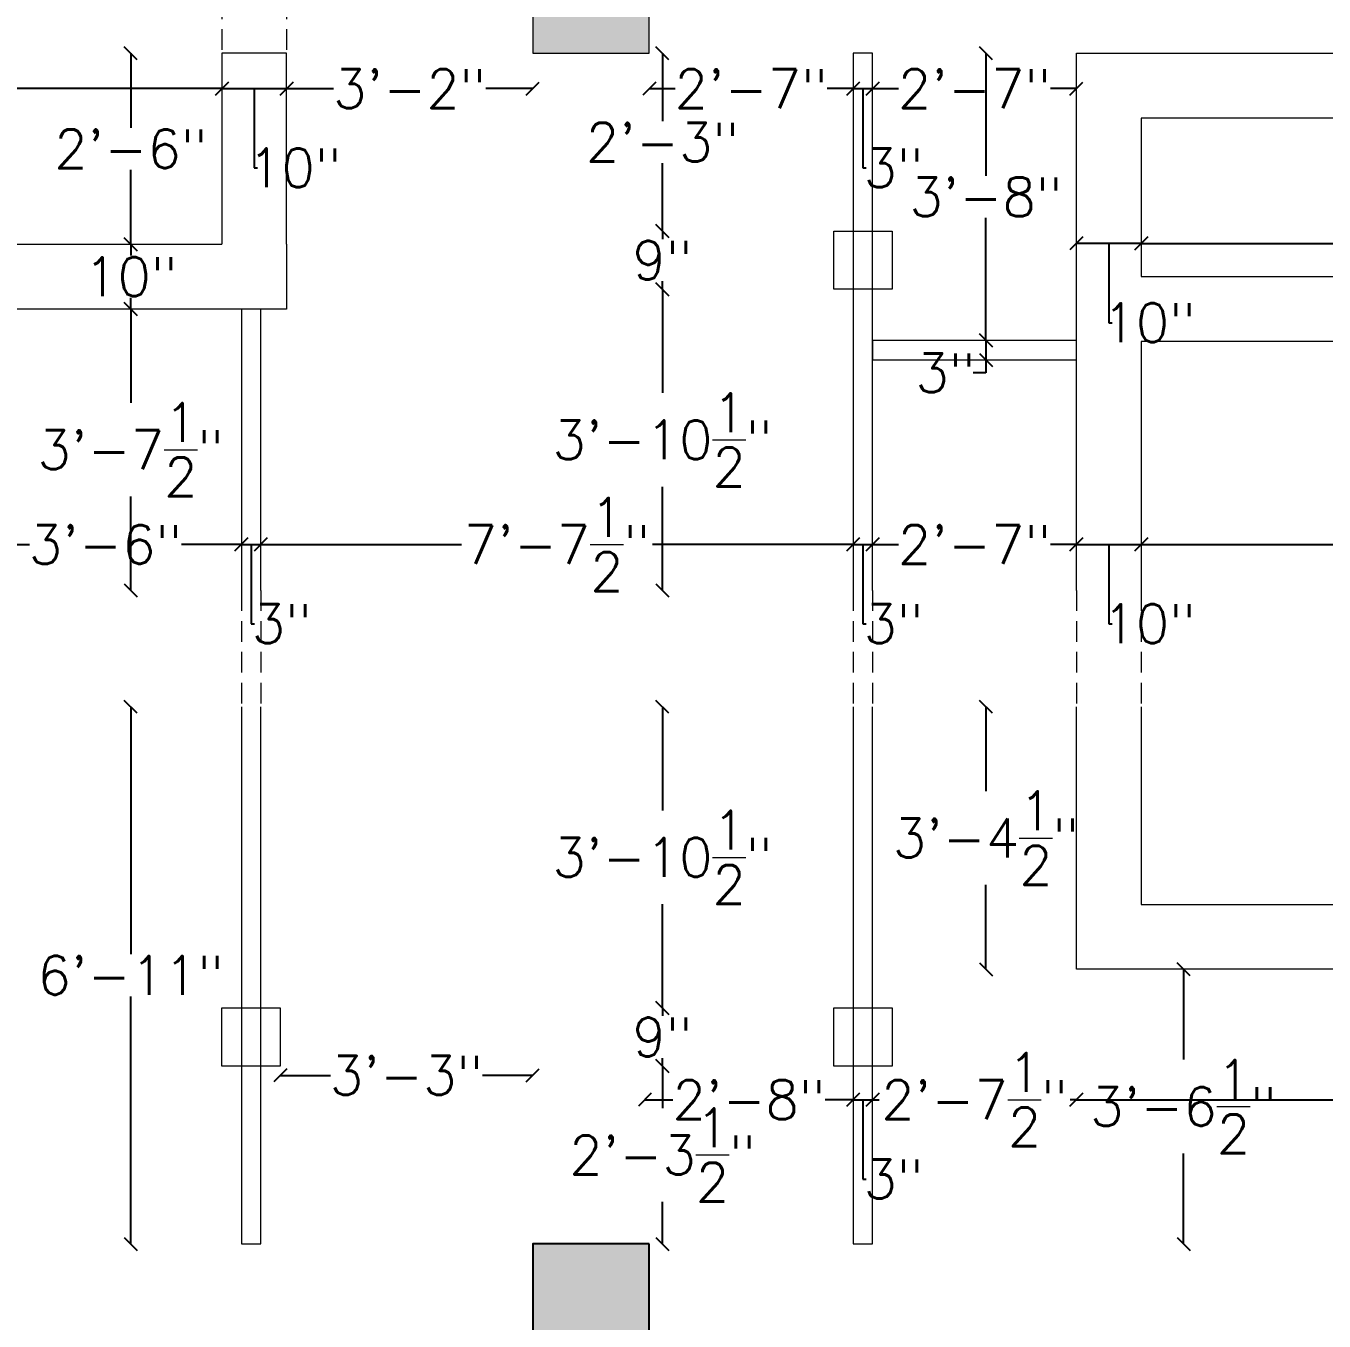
# Model space of a CAD drawing. Header units: inches. Extents: x 111501 to 134888, y 46021 to 52102.
# Drawn here: x 118125.7 to 118326.3, y 47638.9 to 47839 of the extents above; entities that cross this region are included whole.
import ezdxf

# ---------------------------------------------------------------- set-up
doc = ezdxf.new("R2010")
doc.units = ezdxf.units.IN
doc.header["$MEASUREMENT"] = 0
doc.linetypes.add('HIDDEN2', pattern=[4.7625, 3.175, -1.5875])
doc.layers.add('column', color=252, linetype='Continuous', lineweight=9)
doc.layers.add('dimension', color=250, linetype='Continuous', lineweight=0)
doc.layers.add('false ceiling', color=5, linetype='Continuous')
doc.layers.add('RO', color=7, linetype='Continuous')
doc.styles.get("Standard").update_dxf_attribs({"font": 'txt.shx', "height": 6})
doc.dimstyles.new('Standard$0', dxfattribs={"dimtxt": 4, "dimasz": 2, "dimexe": 0.125, "dimexo": 0.125, "dimgap": 0.25, "dimtad": 0, "dimtih": 1, "dimtoh": 1, "dimdec": 1, "dimlfac": -1, "dimzin": 0, "dimdsep": 46, "dimlunit": 4, "dimtxsty": 'Standard', "dimblk": 'OBLIQUE', "dimblk1": 'DOTSMALL', "dimblk2": 'DOTSMALL', "dimcen": 0, "dimse1": 1, "dimse2": 1, "dimadec": 0, "dimazin": 0, "dimtfac": 1, "dimtdec": 1, "dimtofl": 0, "dimtmove": 0, "dimatfit": 3, "dimfxl": 1, "dimtolj": 1, "dimtzin": 0, "dimarcsym": 0})

# ---------------------------------------------------------------- blocks, each defined once
blk = doc.blocks.new('_Oblique')
at = {"color": 0, "linetype": 'ByBlock', "lineweight": -2}
blk.add_line((-0.5, -0.5), (0.5, 0.5), dxfattribs=at)
blk = doc.blocks.new('*D707')
at = {"layer": 'Defpoints', "color": 0, "transparency": 16777216}
for p in [(118064.01, 47831.92), (118156.01, 47831.92), (118156.01, 47829.28)]:
    blk.add_point(p, dxfattribs=at)
at = {"layer": 'dimension', "color": 0, "lineweight": -2, "transparency": 16777216}
for p, q in [((118064.01, 47829.28), (118098.26, 47829.28)), ((118156.01, 47829.28), (118121.76, 47829.28))]:
    blk.add_line(p, q, dxfattribs=at)
at = {"layer": 'dimension', "color": 0, "lineweight": -2, "transparency": 16777216, "xscale": 2, "yscale": 2, "zscale": 2, "rotation": 180}
blk.add_blockref('_Oblique', (118064.01, 47829.28), dxfattribs=at)
at = {"layer": 'dimension', "color": 0, "lineweight": -2, "transparency": 16777216, "xscale": 2, "yscale": 2, "zscale": 2}
blk.add_blockref('_Oblique', (118156.01, 47829.28), dxfattribs=at)
at = {"layer": 'dimension', "color": 0, "lineweight": 5, "transparency": 16777216, "insert": (118110.01, 47829.28), "char_height": 6, "attachment_point": 5}
blk.add_mtext('\\A1;7\'-8"', dxfattribs=at)
blk = doc.blocks.new('_DOTSMALL')
at = {"color": 0, "linetype": 'ByBlock', "lineweight": -2, "const_width": 0.5}
blk.add_lwpolyline([(-0.0625, 0, 1), (0.0625, 0, 1)], format="xyb", close=True, dxfattribs=at)
blk = doc.blocks.new('*D708')
at = {"layer": 'Defpoints', "color": 0, "lineweight": 5, "transparency": 16777216}
for p in [(118156.01, 47831.92), (118166.01, 47833.23), (118166.01, 47829.28)]:
    blk.add_point(p, dxfattribs=at)
at = {"layer": 'dimension', "color": 0, "lineweight": -2, "transparency": 16777216}
for p, q in [((118156.01, 47829.28), (118166.01, 47829.28)), ((118161.01, 47829.28), (118161.01, 47817.03)), ((118161.01, 47817.03), (118161.51, 47817.03))]:
    blk.add_line(p, q, dxfattribs=at)
at = {"layer": 'dimension', "color": 0, "lineweight": -2, "transparency": 16777216, "xscale": 2, "yscale": 2, "zscale": 2, "rotation": 180}
blk.add_blockref('_Oblique', (118156.01, 47829.28), dxfattribs=at)
at = {"layer": 'dimension', "color": 0, "lineweight": -2, "transparency": 16777216, "xscale": 2, "yscale": 2, "zscale": 2}
blk.add_blockref('_Oblique', (118166.01, 47829.28), dxfattribs=at)
at = {"layer": 'dimension', "color": 0, "lineweight": 5, "transparency": 16777216, "insert": (118167.26, 47817.03), "char_height": 6, "attachment_point": 5}
blk.add_mtext('\\A1;10"', dxfattribs=at)
blk = doc.blocks.new('*D709')
at = {"layer": 'Defpoints', "color": 0, "lineweight": 5, "transparency": 16777216}
for p in [(118204.02, 47834.73), (118166.01, 47833.23), (118204.02, 47829.28)]:
    blk.add_point(p, dxfattribs=at)
at = {"layer": 'dimension', "color": 0, "lineweight": -2, "transparency": 16777216}
for p, q in [((118166.01, 47829.28), (118173.27, 47829.28)), ((118204.02, 47829.28), (118196.77, 47829.28))]:
    blk.add_line(p, q, dxfattribs=at)
at = {"layer": 'dimension', "color": 0, "lineweight": -2, "transparency": 16777216, "xscale": 2, "yscale": 2, "zscale": 2, "rotation": 180}
blk.add_blockref('_Oblique', (118166.01, 47829.28), dxfattribs=at)
at = {"layer": 'dimension', "color": 0, "lineweight": -2, "transparency": 16777216, "xscale": 2, "yscale": 2, "zscale": 2}
blk.add_blockref('_Oblique', (118204.02, 47829.28), dxfattribs=at)
at = {"layer": 'dimension', "color": 0, "lineweight": 5, "transparency": 16777216, "insert": (118185.02, 47829.28), "char_height": 6, "attachment_point": 5}
blk.add_mtext('\\A1;3\'-2"', dxfattribs=at)
blk = doc.blocks.new('*D710')
at = {"layer": 'Defpoints', "color": 0, "lineweight": 5, "transparency": 16777216}
for p in [(118141.93, 47834.73), (118143.57, 47834.73), (118143.57, 47805.23)]:
    blk.add_point(p, dxfattribs=at)
at = {"layer": 'dimension', "color": 0, "lineweight": -2, "transparency": 16777216}
for p, q in [((118141.93, 47834.73), (118141.93, 47823.23)), ((118141.93, 47805.23), (118141.93, 47816.73))]:
    blk.add_line(p, q, dxfattribs=at)
at = {"layer": 'dimension', "color": 0, "lineweight": -2, "transparency": 16777216, "xscale": 2, "yscale": 2, "zscale": 2}
for p, rotation in [((118141.93, 47834.73), 90), ((118141.93, 47805.23), 270)]:
    blk.add_blockref('_Oblique', p, dxfattribs=dict(at, rotation=rotation))
at = {"layer": 'dimension', "color": 0, "lineweight": 5, "transparency": 16777216, "insert": (118141.93, 47819.98), "char_height": 6, "attachment_point": 5}
blk.add_mtext('\\A1;2\'-6"', dxfattribs=at)
blk = doc.blocks.new('*D711')
at = {"layer": 'Defpoints', "color": 0, "lineweight": 5, "transparency": 16777216}
for p in [(118143.57, 47805.23), (118141.93, 47795.23), (118148.02, 47795.23)]:
    blk.add_point(p, dxfattribs=at)
at = {"layer": 'dimension', "color": 0, "lineweight": -2, "transparency": 16777216}
for p, q in [((118141.93, 47805.23), (118141.93, 47803.48)), ((118141.93, 47795.23), (118141.93, 47796.98))]:
    blk.add_line(p, q, dxfattribs=at)
at = {"layer": 'dimension', "color": 0, "lineweight": -2, "transparency": 16777216, "xscale": 2, "yscale": 2, "zscale": 2}
for p, rotation in [((118141.93, 47805.23), 90), ((118141.93, 47795.23), 270)]:
    blk.add_blockref('_Oblique', p, dxfattribs=dict(at, rotation=rotation))
at = {"layer": 'dimension', "color": 0, "lineweight": 5, "transparency": 16777216, "insert": (118141.93, 47800.23), "char_height": 6, "attachment_point": 5}
blk.add_mtext('\\A1;10"', dxfattribs=at)
blk = doc.blocks.new('*D712')
at = {"layer": 'Defpoints', "color": 0, "lineweight": 5, "transparency": 16777216}
for p in [(118144.15, 47733.77), (118141.24, 47650.81), (118141.93, 47650.81)]:
    blk.add_point(p, dxfattribs=at)
at = {"layer": 'dimension', "color": 0, "lineweight": -2, "transparency": 16777216}
for p, q in [((118141.93, 47733.77), (118141.93, 47695.54)), ((118141.93, 47650.81), (118141.93, 47689.04))]:
    blk.add_line(p, q, dxfattribs=at)
at = {"layer": 'dimension', "color": 0, "lineweight": -2, "transparency": 16777216, "xscale": 2, "yscale": 2, "zscale": 2}
for p, rotation in [((118141.93, 47733.77), 90), ((118141.93, 47650.81), 270)]:
    blk.add_blockref('_Oblique', p, dxfattribs=dict(at, rotation=rotation))
at = {"layer": 'dimension', "color": 0, "lineweight": 5, "transparency": 16777216, "insert": (118141.93, 47692.29), "char_height": 6, "attachment_point": 5}
blk.add_mtext('\\A1;6\'-11"', dxfattribs=at)
blk = doc.blocks.new('*D715')
at = {"layer": 'Defpoints', "color": 0, "lineweight": 5, "transparency": 16777216}
for p in [(118117.01, 47785.11), (118159.02, 47776.48), (118159.02, 47758.86)]:
    blk.add_point(p, dxfattribs=at)
at = {"layer": 'dimension', "color": 0, "lineweight": -2, "transparency": 16777216}
for p, q in [((118117.01, 47758.86), (118126.27, 47758.86)), ((118159.02, 47758.86), (118149.77, 47758.86))]:
    blk.add_line(p, q, dxfattribs=at)
at = {"layer": 'dimension', "color": 0, "lineweight": -2, "transparency": 16777216, "xscale": 2, "yscale": 2, "zscale": 2, "rotation": 180}
blk.add_blockref('_Oblique', (118117.01, 47758.86), dxfattribs=at)
at = {"layer": 'dimension', "color": 0, "lineweight": -2, "transparency": 16777216, "xscale": 2, "yscale": 2, "zscale": 2}
blk.add_blockref('_Oblique', (118159.02, 47758.86), dxfattribs=at)
at = {"layer": 'dimension', "color": 0, "lineweight": 5, "transparency": 16777216, "insert": (118138.02, 47758.86), "char_height": 6, "attachment_point": 5}
blk.add_mtext('\\A1;3\'-6"', dxfattribs=at)
blk = doc.blocks.new('*D716')
at = {"layer": 'Defpoints', "color": 0, "lineweight": 5, "transparency": 16777216}
for p in [(118162.02, 47783.23), (118159.02, 47776.48), (118162.02, 47758.86)]:
    blk.add_point(p, dxfattribs=at)
at = {"layer": 'dimension', "color": 0, "lineweight": -2, "transparency": 16777216}
for p, q in [((118159.02, 47758.86), (118162.02, 47758.86)), ((118160.52, 47758.86), (118160.52, 47746.61)), ((118160.52, 47746.61), (118161.02, 47746.61))]:
    blk.add_line(p, q, dxfattribs=at)
at = {"layer": 'dimension', "color": 0, "lineweight": -2, "transparency": 16777216, "xscale": 2, "yscale": 2, "zscale": 2, "rotation": 180}
blk.add_blockref('_Oblique', (118159.02, 47758.86), dxfattribs=at)
at = {"layer": 'dimension', "color": 0, "lineweight": -2, "transparency": 16777216, "xscale": 2, "yscale": 2, "zscale": 2}
blk.add_blockref('_Oblique', (118162.02, 47758.86), dxfattribs=at)
at = {"layer": 'dimension', "color": 0, "lineweight": 5, "transparency": 16777216, "insert": (118165.27, 47746.61), "char_height": 6, "attachment_point": 5}
blk.add_mtext('\\A1;3"', dxfattribs=at)
blk = doc.blocks.new('*D717')
at = {"layer": 'Defpoints', "color": 0, "lineweight": 5, "transparency": 16777216}
for p in [(118162.02, 47783.23), (118253.52, 47773.48), (118253.52, 47758.86)]:
    blk.add_point(p, dxfattribs=at)
at = {"layer": 'dimension', "color": 0, "lineweight": -2, "transparency": 16777216}
for p, q in [((118162.02, 47758.86), (118193.02, 47758.86)), ((118253.52, 47758.86), (118222.52, 47758.86))]:
    blk.add_line(p, q, dxfattribs=at)
at = {"layer": 'dimension', "color": 0, "lineweight": -2, "transparency": 16777216, "xscale": 2, "yscale": 2, "zscale": 2, "rotation": 180}
blk.add_blockref('_Oblique', (118162.02, 47758.86), dxfattribs=at)
at = {"layer": 'dimension', "color": 0, "lineweight": -2, "transparency": 16777216, "xscale": 2, "yscale": 2, "zscale": 2}
blk.add_blockref('_Oblique', (118253.52, 47758.86), dxfattribs=at)
at = {"layer": 'dimension', "color": 0, "lineweight": 5, "transparency": 16777216, "insert": (118207.77, 47758.86), "char_height": 6, "attachment_point": 5}
blk.add_mtext('\\A1;7\'-7{\\H1.000000x;\\S1/2;}"', dxfattribs=at)
blk = doc.blocks.new('*D718')
at = {"layer": 'Defpoints', "color": 0, "lineweight": 5, "transparency": 16777216}
for p in [(118253.52, 47773.48), (118256.52, 47774.98), (118256.52, 47758.86)]:
    blk.add_point(p, dxfattribs=at)
at = {"layer": 'dimension', "color": 0, "lineweight": -2, "transparency": 16777216}
for p, q in [((118253.52, 47758.86), (118256.52, 47758.86)), ((118255.02, 47758.86), (118255.02, 47746.61)), ((118255.02, 47746.61), (118255.52, 47746.61))]:
    blk.add_line(p, q, dxfattribs=at)
at = {"layer": 'dimension', "color": 0, "lineweight": -2, "transparency": 16777216, "xscale": 2, "yscale": 2, "zscale": 2, "rotation": 180}
blk.add_blockref('_Oblique', (118253.52, 47758.86), dxfattribs=at)
at = {"layer": 'dimension', "color": 0, "lineweight": -2, "transparency": 16777216, "xscale": 2, "yscale": 2, "zscale": 2}
blk.add_blockref('_Oblique', (118256.52, 47758.86), dxfattribs=at)
at = {"layer": 'dimension', "color": 0, "lineweight": 5, "transparency": 16777216, "insert": (118259.77, 47746.61), "char_height": 6, "attachment_point": 5}
blk.add_mtext('\\A1;3"', dxfattribs=at)
blk = doc.blocks.new('*D719')
at = {"layer": 'Defpoints', "color": 0, "lineweight": 5, "transparency": 16777216}
for p in [(118288.01, 47775.36), (118256.52, 47774.98), (118288.01, 47758.86)]:
    blk.add_point(p, dxfattribs=at)
at = {"layer": 'dimension', "color": 0, "lineweight": -2, "transparency": 16777216}
for p, q in [((118256.52, 47758.86), (118260.52, 47758.86)), ((118288.01, 47758.86), (118284.02, 47758.86))]:
    blk.add_line(p, q, dxfattribs=at)
at = {"layer": 'dimension', "color": 0, "lineweight": -2, "transparency": 16777216, "xscale": 2, "yscale": 2, "zscale": 2, "rotation": 180}
blk.add_blockref('_Oblique', (118256.52, 47758.86), dxfattribs=at)
at = {"layer": 'dimension', "color": 0, "lineweight": -2, "transparency": 16777216, "xscale": 2, "yscale": 2, "zscale": 2}
blk.add_blockref('_Oblique', (118288.01, 47758.86), dxfattribs=at)
at = {"layer": 'dimension', "color": 0, "lineweight": 5, "transparency": 16777216, "insert": (118272.27, 47758.86), "char_height": 6, "attachment_point": 5}
blk.add_mtext('\\A1;2\'-7"', dxfattribs=at)
blk = doc.blocks.new('*D720')
at = {"layer": 'Defpoints', "color": 0, "lineweight": 5, "transparency": 16777216}
for p in [(118288.01, 47775.36), (118298.01, 47776.48), (118298.01, 47758.86)]:
    blk.add_point(p, dxfattribs=at)
at = {"layer": 'dimension', "color": 0, "lineweight": -2, "transparency": 16777216}
for p, q in [((118288.01, 47758.86), (118298.01, 47758.86)), ((118293.01, 47758.86), (118293.01, 47746.61)), ((118293.01, 47746.61), (118293.51, 47746.61))]:
    blk.add_line(p, q, dxfattribs=at)
at = {"layer": 'dimension', "color": 0, "lineweight": -2, "transparency": 16777216, "xscale": 2, "yscale": 2, "zscale": 2, "rotation": 180}
blk.add_blockref('_Oblique', (118288.01, 47758.86), dxfattribs=at)
at = {"layer": 'dimension', "color": 0, "lineweight": -2, "transparency": 16777216, "xscale": 2, "yscale": 2, "zscale": 2}
blk.add_blockref('_Oblique', (118298.01, 47758.86), dxfattribs=at)
at = {"layer": 'dimension', "color": 0, "lineweight": 5, "transparency": 16777216, "insert": (118299.26, 47746.61), "char_height": 6, "attachment_point": 5}
blk.add_mtext('\\A1;10"', dxfattribs=at)
blk = doc.blocks.new('*D721')
at = {"layer": 'Defpoints', "color": 0, "lineweight": 5, "transparency": 16777216}
for p in [(118298.01, 47776.48), (118494.01, 47768.98), (118494.01, 47758.86)]:
    blk.add_point(p, dxfattribs=at)
at = {"layer": 'dimension', "color": 0, "lineweight": -2, "transparency": 16777216}
for p, q in [((118298.01, 47758.86), (118382.26, 47758.86)), ((118494.01, 47758.86), (118409.76, 47758.86))]:
    blk.add_line(p, q, dxfattribs=at)
at = {"layer": 'dimension', "color": 0, "lineweight": -2, "transparency": 16777216, "xscale": 2, "yscale": 2, "zscale": 2, "rotation": 180}
blk.add_blockref('_Oblique', (118298.01, 47758.86), dxfattribs=at)
at = {"layer": 'dimension', "color": 0, "lineweight": -2, "transparency": 16777216, "xscale": 2, "yscale": 2, "zscale": 2}
blk.add_blockref('_Oblique', (118494.01, 47758.86), dxfattribs=at)
at = {"layer": 'dimension', "color": 0, "lineweight": 5, "transparency": 16777216, "insert": (118396.01, 47758.86), "char_height": 6, "attachment_point": 5}
blk.add_mtext('\\A1;16\'-4"', dxfattribs=at)
blk = doc.blocks.new('*D722')
at = {"layer": 'Defpoints', "color": 0, "lineweight": 5, "transparency": 16777216}
for p in [(118222.02, 47834.73), (118253.52, 47832.74), (118253.52, 47829.28)]:
    blk.add_point(p, dxfattribs=at)
at = {"layer": 'dimension', "color": 0, "lineweight": -2, "transparency": 16777216}
for p, q in [((118222.02, 47829.28), (118226.02, 47829.28)), ((118253.52, 47829.28), (118249.52, 47829.28))]:
    blk.add_line(p, q, dxfattribs=at)
at = {"layer": 'dimension', "color": 0, "lineweight": -2, "transparency": 16777216, "xscale": 2, "yscale": 2, "zscale": 2, "rotation": 180}
blk.add_blockref('_Oblique', (118222.02, 47829.28), dxfattribs=at)
at = {"layer": 'dimension', "color": 0, "lineweight": -2, "transparency": 16777216, "xscale": 2, "yscale": 2, "zscale": 2}
blk.add_blockref('_Oblique', (118253.52, 47829.28), dxfattribs=at)
at = {"layer": 'dimension', "color": 0, "lineweight": 5, "transparency": 16777216, "insert": (118237.77, 47829.28), "char_height": 6, "attachment_point": 5}
blk.add_mtext('\\A1;2\'-7"', dxfattribs=at)
blk = doc.blocks.new('*D723')
at = {"layer": 'Defpoints', "color": 0, "lineweight": 5, "transparency": 16777216}
for p in [(118256.52, 47834.73), (118253.52, 47832.74), (118256.52, 47829.28)]:
    blk.add_point(p, dxfattribs=at)
at = {"layer": 'dimension', "color": 0, "lineweight": -2, "transparency": 16777216}
for p, q in [((118253.52, 47829.28), (118256.52, 47829.28)), ((118255.02, 47829.28), (118255.02, 47817.03)), ((118255.02, 47817.03), (118255.52, 47817.03))]:
    blk.add_line(p, q, dxfattribs=at)
at = {"layer": 'dimension', "color": 0, "lineweight": -2, "transparency": 16777216, "xscale": 2, "yscale": 2, "zscale": 2, "rotation": 180}
blk.add_blockref('_Oblique', (118253.52, 47829.28), dxfattribs=at)
at = {"layer": 'dimension', "color": 0, "lineweight": -2, "transparency": 16777216, "xscale": 2, "yscale": 2, "zscale": 2}
blk.add_blockref('_Oblique', (118256.52, 47829.28), dxfattribs=at)
at = {"layer": 'dimension', "color": 0, "lineweight": 5, "transparency": 16777216, "insert": (118259.77, 47817.03), "char_height": 6, "attachment_point": 5}
blk.add_mtext('\\A1;3"', dxfattribs=at)
blk = doc.blocks.new('*D724')
at = {"layer": 'Defpoints', "color": 0, "lineweight": 5, "transparency": 16777216}
for p in [(118256.52, 47834.73), (118288.01, 47834.73), (118288.01, 47829.28)]:
    blk.add_point(p, dxfattribs=at)
at = {"layer": 'dimension', "color": 0, "lineweight": -2, "transparency": 16777216}
for p, q in [((118256.52, 47829.28), (118260.52, 47829.28)), ((118288.01, 47829.28), (118284.02, 47829.28))]:
    blk.add_line(p, q, dxfattribs=at)
at = {"layer": 'dimension', "color": 0, "lineweight": -2, "transparency": 16777216, "xscale": 2, "yscale": 2, "zscale": 2, "rotation": 180}
blk.add_blockref('_Oblique', (118256.52, 47829.28), dxfattribs=at)
at = {"layer": 'dimension', "color": 0, "lineweight": -2, "transparency": 16777216, "xscale": 2, "yscale": 2, "zscale": 2}
blk.add_blockref('_Oblique', (118288.01, 47829.28), dxfattribs=at)
at = {"layer": 'dimension', "color": 0, "lineweight": 5, "transparency": 16777216, "insert": (118272.27, 47829.28), "char_height": 6, "attachment_point": 5}
blk.add_mtext('\\A1;2\'-7"', dxfattribs=at)
blk = doc.blocks.new('*D730')
at = {"layer": 'Defpoints', "color": 0, "transparency": 16777216}
for p in [(118298.01, 47812.48), (118493.48, 47812.48), (118493.48, 47805.37)]:
    blk.add_point(p, dxfattribs=at)
at = {"layer": 'dimension', "color": 0, "lineweight": -2, "transparency": 16777216}
for p, q in [((118298.01, 47805.37), (118378.99, 47805.37)), ((118493.48, 47805.37), (118412.49, 47805.37))]:
    blk.add_line(p, q, dxfattribs=at)
at = {"layer": 'dimension', "color": 0, "lineweight": -2, "transparency": 16777216, "xscale": 2, "yscale": 2, "zscale": 2, "rotation": 180}
blk.add_blockref('_Oblique', (118298.01, 47805.37), dxfattribs=at)
at = {"layer": 'dimension', "color": 0, "lineweight": -2, "transparency": 16777216, "xscale": 2, "yscale": 2, "zscale": 2}
blk.add_blockref('_Oblique', (118493.48, 47805.37), dxfattribs=at)
at = {"layer": 'dimension', "color": 0, "lineweight": 5, "transparency": 16777216, "insert": (118395.74, 47805.37), "char_height": 6, "attachment_point": 5}
blk.add_mtext('\\A1;16\'-3{\\H1.000000x;\\S1/2;}"', dxfattribs=at)
blk = doc.blocks.new('*D733')
at = {"layer": 'Defpoints', "color": 0, "lineweight": 5, "transparency": 16777216}
for p in [(118288.01, 47820.74), (118298.01, 47812.48), (118288.01, 47805.37)]:
    blk.add_point(p, dxfattribs=at)
at = {"layer": 'dimension', "color": 0, "lineweight": -2, "transparency": 16777216}
for p, q in [((118298.01, 47805.37), (118288.01, 47805.37)), ((118293.01, 47805.37), (118293.01, 47793.12)), ((118293.01, 47793.12), (118293.51, 47793.12))]:
    blk.add_line(p, q, dxfattribs=at)
at = {"layer": 'dimension', "color": 0, "lineweight": -2, "transparency": 16777216, "xscale": 2, "yscale": 2, "zscale": 2, "rotation": 180}
blk.add_blockref('_Oblique', (118288.01, 47805.37), dxfattribs=at)
at = {"layer": 'dimension', "color": 0, "lineweight": -2, "transparency": 16777216, "xscale": 2, "yscale": 2, "zscale": 2}
blk.add_blockref('_Oblique', (118298.01, 47805.37), dxfattribs=at)
at = {"layer": 'dimension', "color": 0, "lineweight": 5, "transparency": 16777216, "insert": (118299.26, 47793.12), "char_height": 6, "attachment_point": 5}
blk.add_mtext('\\A1;10"', dxfattribs=at)
blk = doc.blocks.new('*D734')
at = {"layer": 'Defpoints', "color": 0, "lineweight": 5, "transparency": 16777216}
for p in [(118224.06, 47834.73), (118250.52, 47834.73), (118250.52, 47807.27)]:
    blk.add_point(p, dxfattribs=at)
at = {"layer": 'dimension', "color": 0, "lineweight": -2, "transparency": 16777216}
for p, q in [((118224.06, 47834.73), (118224.06, 47824.25)), ((118224.06, 47807.27), (118224.06, 47817.75))]:
    blk.add_line(p, q, dxfattribs=at)
at = {"layer": 'dimension', "color": 0, "lineweight": -2, "transparency": 16777216, "xscale": 2, "yscale": 2, "zscale": 2}
for p, rotation in [((118224.06, 47834.73), 90), ((118224.06, 47807.27), 270)]:
    blk.add_blockref('_Oblique', p, dxfattribs=dict(at, rotation=rotation))
at = {"layer": 'dimension', "color": 0, "lineweight": 5, "transparency": 16777216, "insert": (118224.06, 47821), "char_height": 6, "attachment_point": 5}
blk.add_mtext('\\A1;2\'-3"', dxfattribs=at)
blk = doc.blocks.new('*D735')
at = {"layer": 'Defpoints', "color": 0, "lineweight": 5, "transparency": 16777216}
for p in [(118250.52, 47807.27), (118224.06, 47798.27), (118256.52, 47798.27)]:
    blk.add_point(p, dxfattribs=at)
at = {"layer": 'dimension', "color": 0, "lineweight": -2, "transparency": 16777216}
for p, q in [((118224.06, 47807.27), (118224.06, 47806.02)), ((118224.06, 47798.27), (118224.06, 47799.52))]:
    blk.add_line(p, q, dxfattribs=at)
at = {"layer": 'dimension', "color": 0, "lineweight": -2, "transparency": 16777216, "xscale": 2, "yscale": 2, "zscale": 2}
for p, rotation in [((118224.06, 47807.27), 90), ((118224.06, 47798.27), 270)]:
    blk.add_blockref('_Oblique', p, dxfattribs=dict(at, rotation=rotation))
at = {"layer": 'dimension', "color": 0, "lineweight": 5, "transparency": 16777216, "insert": (118224.06, 47802.77), "char_height": 6, "attachment_point": 5}
blk.add_mtext('\\A1;9"', dxfattribs=at)
blk = doc.blocks.new('*D736')
at = {"layer": 'Defpoints', "color": 0, "lineweight": 5, "transparency": 16777216}
for p in [(118256.52, 47798.27), (118224.06, 47751.77), (118250.52, 47751.77)]:
    blk.add_point(p, dxfattribs=at)
at = {"layer": 'dimension', "color": 0, "lineweight": -2, "transparency": 16777216}
for p, q in [((118224.06, 47798.27), (118224.06, 47782.27)), ((118224.06, 47751.77), (118224.06, 47767.77))]:
    blk.add_line(p, q, dxfattribs=at)
at = {"layer": 'dimension', "color": 0, "lineweight": -2, "transparency": 16777216, "xscale": 2, "yscale": 2, "zscale": 2}
for p, rotation in [((118224.06, 47798.27), 90), ((118224.06, 47751.77), 270)]:
    blk.add_blockref('_Oblique', p, dxfattribs=dict(at, rotation=rotation))
at = {"layer": 'dimension', "color": 0, "lineweight": 5, "transparency": 16777216, "insert": (118224.06, 47775.02), "char_height": 6, "attachment_point": 5}
blk.add_mtext('\\A1;3\'-10{\\H1.000000x;\\S1/2;}"', dxfattribs=at)
blk = doc.blocks.new('*D737')
at = {"layer": 'Defpoints', "color": 0, "lineweight": 5, "transparency": 16777216}
for p in [(118250.52, 47733.77), (118224.06, 47687.27), (118250.52, 47687.27)]:
    blk.add_point(p, dxfattribs=at)
at = {"layer": 'dimension', "color": 0, "lineweight": -2, "transparency": 16777216}
for p, q in [((118224.06, 47733.77), (118224.06, 47717.77)), ((118224.06, 47687.27), (118224.06, 47703.27))]:
    blk.add_line(p, q, dxfattribs=at)
at = {"layer": 'dimension', "color": 0, "lineweight": -2, "transparency": 16777216, "xscale": 2, "yscale": 2, "zscale": 2}
for p, rotation in [((118224.06, 47733.77), 90), ((118224.06, 47687.27), 270)]:
    blk.add_blockref('_Oblique', p, dxfattribs=dict(at, rotation=rotation))
at = {"layer": 'dimension', "color": 0, "lineweight": 5, "transparency": 16777216, "insert": (118224.06, 47710.52), "char_height": 6, "attachment_point": 5}
blk.add_mtext('\\A1;3\'-10{\\H1.000000x;\\S1/2;}"', dxfattribs=at)
blk = doc.blocks.new('*D738')
at = {"layer": 'Defpoints', "color": 0, "lineweight": 5, "transparency": 16777216}
for p in [(118250.52, 47687.27), (118224.06, 47678.27), (118250.52, 47678.27)]:
    blk.add_point(p, dxfattribs=at)
at = {"layer": 'dimension', "color": 0, "lineweight": -2, "transparency": 16777216}
for p, q in [((118224.06, 47687.27), (118224.06, 47686.02)), ((118224.06, 47678.27), (118224.06, 47679.52))]:
    blk.add_line(p, q, dxfattribs=at)
at = {"layer": 'dimension', "color": 0, "lineweight": -2, "transparency": 16777216, "xscale": 2, "yscale": 2, "zscale": 2}
for p, rotation in [((118224.06, 47687.27), 90), ((118224.06, 47678.27), 270)]:
    blk.add_blockref('_Oblique', p, dxfattribs=dict(at, rotation=rotation))
at = {"layer": 'dimension', "color": 0, "lineweight": 5, "transparency": 16777216, "insert": (118224.06, 47682.77), "char_height": 6, "attachment_point": 5}
blk.add_mtext('\\A1;9"', dxfattribs=at)
blk = doc.blocks.new('*D739')
at = {"layer": 'Defpoints', "color": 0, "lineweight": 5, "transparency": 16777216}
for p in [(118250.52, 47678.27), (118224.06, 47650.81), (118247.27, 47650.81)]:
    blk.add_point(p, dxfattribs=at)
at = {"layer": 'dimension', "color": 0, "lineweight": -2, "transparency": 16777216}
for p, q in [((118224.06, 47678.27), (118224.06, 47671.79)), ((118224.06, 47650.81), (118224.06, 47657.29))]:
    blk.add_line(p, q, dxfattribs=at)
at = {"layer": 'dimension', "color": 0, "lineweight": -2, "transparency": 16777216, "xscale": 2, "yscale": 2, "zscale": 2}
for p, rotation in [((118224.06, 47678.27), 90), ((118224.06, 47650.81), 270)]:
    blk.add_blockref('_Oblique', p, dxfattribs=dict(at, rotation=rotation))
at = {"layer": 'dimension', "color": 0, "lineweight": 5, "transparency": 16777216, "insert": (118224.06, 47664.54), "char_height": 6, "attachment_point": 5}
blk.add_mtext('\\A1;2\'-3{\\H1.000000x;\\S1/2;}"', dxfattribs=at)
blk = doc.blocks.new('*D740')
at = {"layer": 'Defpoints', "color": 0, "transparency": 16777216}
for p in [(118165.02, 47687.27), (118204.02, 47688.95), (118204.02, 47676.84)]:
    blk.add_point(p, dxfattribs=at)
at = {"layer": 'dimension', "color": 0, "lineweight": -2, "transparency": 16777216}
for p, q in [((118165.02, 47676.84), (118172.77, 47676.84)), ((118204.02, 47676.84), (118196.27, 47676.84))]:
    blk.add_line(p, q, dxfattribs=at)
at = {"layer": 'dimension', "color": 0, "lineweight": -2, "transparency": 16777216, "xscale": 2, "yscale": 2, "zscale": 2, "rotation": 180}
blk.add_blockref('_Oblique', (118165.02, 47676.84), dxfattribs=at)
at = {"layer": 'dimension', "color": 0, "lineweight": -2, "transparency": 16777216, "xscale": 2, "yscale": 2, "zscale": 2}
blk.add_blockref('_Oblique', (118204.02, 47676.84), dxfattribs=at)
at = {"layer": 'dimension', "color": 0, "lineweight": 5, "transparency": 16777216, "insert": (118184.52, 47676.84), "char_height": 6, "attachment_point": 5}
blk.add_mtext('\\A1;3\'-3"', dxfattribs=at)
blk = doc.blocks.new('*D741')
at = {"layer": 'Defpoints', "color": 0, "lineweight": 5, "transparency": 16777216}
for p in [(118274.03, 47834.73), (118288.01, 47834.73), (118278.49, 47790.37)]:
    blk.add_point(p, dxfattribs=at)
at = {"layer": 'dimension', "color": 0, "lineweight": -2, "transparency": 16777216}
for p, q in [((118274.03, 47834.73), (118274.03, 47815.8)), ((118274.03, 47790.37), (118274.03, 47809.3))]:
    blk.add_line(p, q, dxfattribs=at)
at = {"layer": 'dimension', "color": 0, "lineweight": -2, "transparency": 16777216, "xscale": 2, "yscale": 2, "zscale": 2}
for p, rotation in [((118274.03, 47834.73), 90), ((118274.03, 47790.37), 270)]:
    blk.add_blockref('_Oblique', p, dxfattribs=dict(at, rotation=rotation))
at = {"layer": 'dimension', "color": 0, "lineweight": 5, "transparency": 16777216, "insert": (118274.03, 47812.55), "char_height": 6, "attachment_point": 5}
blk.add_mtext('\\A1;3\'-8"', dxfattribs=at)
blk = doc.blocks.new('*D742')
at = {"layer": 'Defpoints', "color": 0, "transparency": 16777216}
for p in [(118285.75, 47790.37), (118274.03, 47787.37), (118284.58, 47787.37)]:
    blk.add_point(p, dxfattribs=at)
at = {"layer": 'dimension', "color": 0, "lineweight": -2, "transparency": 16777216}
for p, q in [((118274.03, 47790.37), (118274.03, 47787.37)), ((118274.03, 47787.37), (118274.03, 47785.37)), ((118274.03, 47785.37), (118272.03, 47785.37))]:
    blk.add_line(p, q, dxfattribs=at)
at = {"layer": 'dimension', "color": 0, "lineweight": -2, "transparency": 16777216, "xscale": 2, "yscale": 2, "zscale": 2}
for p, rotation in [((118274.03, 47790.37), 90), ((118274.03, 47787.37), 270)]:
    blk.add_blockref('_Oblique', p, dxfattribs=dict(at, rotation=rotation))
at = {"layer": 'dimension', "color": 0, "lineweight": 5, "transparency": 16777216, "insert": (118267.78, 47785.37), "char_height": 6, "attachment_point": 5}
blk.add_mtext('\\A1;3"', dxfattribs=at)
blk = doc.blocks.new('*D743')
at = {"layer": 'Defpoints', "color": 0, "lineweight": 5, "transparency": 16777216}
for p in [(118277.18, 47733.77), (118274.03, 47693.23), (118288.01, 47693.23)]:
    blk.add_point(p, dxfattribs=at)
at = {"layer": 'dimension', "color": 0, "lineweight": -2, "transparency": 16777216}
for p, q in [((118274.03, 47733.77), (118274.03, 47720.75)), ((118274.03, 47693.23), (118274.03, 47706.25))]:
    blk.add_line(p, q, dxfattribs=at)
at = {"layer": 'dimension', "color": 0, "lineweight": -2, "transparency": 16777216, "xscale": 2, "yscale": 2, "zscale": 2}
for p, rotation in [((118274.03, 47733.77), 90), ((118274.03, 47693.23), 270)]:
    blk.add_blockref('_Oblique', p, dxfattribs=dict(at, rotation=rotation))
at = {"layer": 'dimension', "color": 0, "lineweight": 5, "transparency": 16777216, "insert": (118274.03, 47713.5), "char_height": 6, "attachment_point": 5}
blk.add_mtext('\\A1;3\'-4{\\H1.000000x;\\S1/2;}"', dxfattribs=at)
blk = doc.blocks.new('*D744')
at = {"layer": 'Defpoints', "color": 0, "lineweight": 5, "transparency": 16777216}
for p in [(118288.01, 47693.23), (118281.11, 47650.81), (118304.55, 47650.81)]:
    blk.add_point(p, dxfattribs=at)
at = {"layer": 'dimension', "color": 0, "lineweight": -2, "transparency": 16777216}
for p, q in [((118304.55, 47693.23), (118304.55, 47679.27)), ((118304.55, 47650.81), (118304.55, 47664.77))]:
    blk.add_line(p, q, dxfattribs=at)
at = {"layer": 'dimension', "color": 0, "lineweight": -2, "transparency": 16777216, "xscale": 2, "yscale": 2, "zscale": 2}
for p, rotation in [((118304.55, 47693.23), 90), ((118304.55, 47650.81), 270)]:
    blk.add_blockref('_Oblique', p, dxfattribs=dict(at, rotation=rotation))
at = {"layer": 'dimension', "color": 0, "lineweight": 5, "transparency": 16777216, "insert": (118304.55, 47672.02), "char_height": 6, "attachment_point": 5}
blk.add_mtext('\\A1;3\'-6{\\H1.000000x;\\S1/2;}"', dxfattribs=at)
blk = doc.blocks.new('*D1113')
at = {"layer": 'Defpoints', "color": 0, "transparency": 16777216}
for p in [(118141.93, 47795.23), (118151.61, 47795.23), (118153.37, 47751.77)]:
    blk.add_point(p, dxfattribs=at)
at = {"layer": 'dimension', "color": 0, "lineweight": -2, "transparency": 16777216}
for p, q in [((118141.93, 47795.23), (118141.93, 47780.75)), ((118141.93, 47751.77), (118141.93, 47766.25))]:
    blk.add_line(p, q, dxfattribs=at)
at = {"layer": 'dimension', "color": 0, "lineweight": -2, "transparency": 16777216, "xscale": 2, "yscale": 2, "zscale": 2}
for p, rotation in [((118141.93, 47795.23), 90), ((118141.93, 47751.77), 270)]:
    blk.add_blockref('_Oblique', p, dxfattribs=dict(at, rotation=rotation))
at = {"layer": 'dimension', "color": 0, "lineweight": 5, "transparency": 16777216, "insert": (118141.93, 47773.5), "char_height": 6, "attachment_point": 5}
blk.add_mtext('\\A1;3\'-7{\\H1.000000x;\\S1/2;}"', dxfattribs=at)
blk = doc.blocks.new('*D1367')
at = {"layer": 'Defpoints', "color": 0, "transparency": 16777216}
for p in [(118253.52, 47678.27), (118221.34, 47674.17), (118253.52, 47673.08)]:
    blk.add_point(p, dxfattribs=at)
at = {"layer": 'dimension', "color": 0, "lineweight": -2, "transparency": 16777216}
for p, q in [((118221.34, 47673.08), (118225.68, 47673.08)), ((118253.52, 47673.08), (118249.18, 47673.08))]:
    blk.add_line(p, q, dxfattribs=at)
at = {"layer": 'dimension', "color": 0, "lineweight": -2, "transparency": 16777216, "xscale": 2, "yscale": 2, "zscale": 2, "rotation": 180}
blk.add_blockref('_Oblique', (118221.34, 47673.08), dxfattribs=at)
at = {"layer": 'dimension', "color": 0, "lineweight": -2, "transparency": 16777216, "xscale": 2, "yscale": 2, "zscale": 2}
blk.add_blockref('_Oblique', (118253.52, 47673.08), dxfattribs=at)
at = {"layer": 'dimension', "color": 0, "lineweight": 5, "transparency": 16777216, "insert": (118237.43, 47673.08), "char_height": 6, "attachment_point": 5}
blk.add_mtext('\\A1;2\'-8"', dxfattribs=at)
blk = doc.blocks.new('*D1368')
at = {"layer": 'Defpoints', "color": 0, "lineweight": 5, "transparency": 16777216}
for p in [(118253.52, 47678.27), (118256.52, 47675.4), (118256.52, 47673.08)]:
    blk.add_point(p, dxfattribs=at)
at = {"layer": 'dimension', "color": 0, "lineweight": -2, "transparency": 16777216}
for p, q in [((118253.52, 47673.08), (118256.52, 47673.08)), ((118255.02, 47673.08), (118255.02, 47660.83)), ((118255.02, 47660.83), (118255.52, 47660.83))]:
    blk.add_line(p, q, dxfattribs=at)
at = {"layer": 'dimension', "color": 0, "lineweight": -2, "transparency": 16777216, "xscale": 2, "yscale": 2, "zscale": 2, "rotation": 180}
blk.add_blockref('_Oblique', (118253.52, 47673.08), dxfattribs=at)
at = {"layer": 'dimension', "color": 0, "lineweight": -2, "transparency": 16777216, "xscale": 2, "yscale": 2, "zscale": 2}
blk.add_blockref('_Oblique', (118256.52, 47673.08), dxfattribs=at)
at = {"layer": 'dimension', "color": 0, "lineweight": 5, "transparency": 16777216, "insert": (118259.77, 47660.83), "char_height": 6, "attachment_point": 5}
blk.add_mtext('\\A1;3"', dxfattribs=at)
blk = doc.blocks.new('*D1369')
at = {"layer": 'Defpoints', "color": 0, "lineweight": 5, "transparency": 16777216}
for p in [(118288.01, 47693.23), (118256.52, 47675.4), (118288.01, 47673.08)]:
    blk.add_point(p, dxfattribs=at)
at = {"layer": 'dimension', "color": 0, "lineweight": -2, "transparency": 16777216}
for p, q in [((118256.52, 47673.08), (118257.52, 47673.08)), ((118288.01, 47673.08), (118287.02, 47673.08))]:
    blk.add_line(p, q, dxfattribs=at)
at = {"layer": 'dimension', "color": 0, "lineweight": -2, "transparency": 16777216, "xscale": 2, "yscale": 2, "zscale": 2, "rotation": 180}
blk.add_blockref('_Oblique', (118256.52, 47673.08), dxfattribs=at)
at = {"layer": 'dimension', "color": 0, "lineweight": -2, "transparency": 16777216, "xscale": 2, "yscale": 2, "zscale": 2}
blk.add_blockref('_Oblique', (118288.01, 47673.08), dxfattribs=at)
at = {"layer": 'dimension', "color": 0, "lineweight": 5, "transparency": 16777216, "insert": (118272.27, 47673.08), "char_height": 6, "attachment_point": 5}
blk.add_mtext('\\A1;2\'-7{\\H1.000000x;\\S1/2;}"', dxfattribs=at)
blk = doc.blocks.new('*D1370')
at = {"layer": 'Defpoints', "color": 0, "lineweight": 5, "transparency": 16777216}
for p in [(118288.01, 47693.23), (118494.01, 47688.87), (118494.01, 47673.08)]:
    blk.add_point(p, dxfattribs=at)
at = {"layer": 'dimension', "color": 0, "lineweight": -2, "transparency": 16777216}
for p, q in [((118288.01, 47673.08), (118377.26, 47673.08)), ((118494.01, 47673.08), (118404.76, 47673.08))]:
    blk.add_line(p, q, dxfattribs=at)
at = {"layer": 'dimension', "color": 0, "lineweight": -2, "transparency": 16777216, "xscale": 2, "yscale": 2, "zscale": 2, "rotation": 180}
blk.add_blockref('_Oblique', (118288.01, 47673.08), dxfattribs=at)
at = {"layer": 'dimension', "color": 0, "lineweight": -2, "transparency": 16777216, "xscale": 2, "yscale": 2, "zscale": 2}
blk.add_blockref('_Oblique', (118494.01, 47673.08), dxfattribs=at)
at = {"layer": 'dimension', "color": 0, "lineweight": 5, "transparency": 16777216, "insert": (118391.01, 47673.08), "char_height": 6, "attachment_point": 5}
blk.add_mtext('\\A1;17\'-2"', dxfattribs=at)

msp = doc.modelspace()

# ---------------------------------------------------------------- hatches: boundary and pattern name
at = {"layer": 'column'}
msp.add_hatch(color=256, dxfattribs=at).paths.add_polyline_path([(118204.02, 47852.73), (118204.02, 47834.73), (118222.02, 47834.73), (118222.02, 47852.73)])
h = msp.add_hatch(color=256, dxfattribs=at)
h.paths.add_polyline_path([(118222.02, 47650.81), (118204.02, 47650.81), (118204.02, 47632.81), (118222.02, 47632.81)])
h.paths.add_polyline_path([(118201.02, 47539.52), (118222.02, 47539.52), (118222.02, 47547.52), (118201.02, 47547.52)])
h.paths.add_polyline_path([(118222.02, 47467.52), (118204.02, 47467.52), (118204.02, 47449.52), (118222.02, 47449.52)])

# ---------------------------------------------------------------- linework, layer by layer
msp.add_lwpolyline([(118222.02, 47852.73), (118204.02, 47852.73), (118204.02, 47834.73), (118222.02, 47834.73)], close=True, dxfattribs=at)
at = {"layer": 'false ceiling', "linetype": 'HIDDEN2', "lineweight": 5}
for p, q in [((118156.01, 47852.73), (118156.01, 47834.73)), ((118166.01, 47852.73), (118166.01, 47834.73)), ((118159.02, 47751.77), (118159.02, 47733.77)), ((118162.02, 47751.77), (118162.02, 47733.77)), ((118253.52, 47751.77), (118253.52, 47733.77)), ((118256.52, 47751.77), (118256.52, 47733.77)), ((118288.01, 47751.77), (118288.01, 47733.77)), ((118298.01, 47751.77), (118298.01, 47733.77))]:
    msp.add_line(p, q, dxfattribs=at)
at = {"layer": 'false ceiling', "lineweight": 5}
for points in [[(118166.01, 47805.23), (118166.01, 47834.73), (118156.01, 47834.73), (118156.01, 47805.23)], [(118256.52, 47751.77), (118256.52, 47834.73), (118253.52, 47834.73), (118253.52, 47751.77)], [(118288.01, 47751.77), (118288.01, 47834.73), (118298.01, 47834.73)], [(118298.01, 47834.73), (118512.01, 47834.73)], [(118298.01, 47824.73), (118298.01, 47800.23)], [(118512.01, 47824.73), (118298.01, 47824.73)], [(118107.01, 47795.23), (118107.01, 47805.23), (118156.01, 47805.23)], [(118166.01, 47805.23), (118166.01, 47795.23), (118117.01, 47795.23)], [(118298.01, 47800.23), (118512.01, 47800.23)], [(118162.02, 47751.77), (118162.02, 47795.23), (118159.02, 47795.23), (118159.02, 47751.77)], [(118507.01, 47790.23), (118298.01, 47790.23)], [(118298.01, 47790.23), (118298.01, 47751.77)], [(118159.02, 47733.77), (118159.02, 47650.81), (118162.02, 47650.81), (118162.02, 47733.77)], [(118253.52, 47733.77), (118253.52, 47650.81), (118256.52, 47650.81), (118256.52, 47733.77)], [(118298.01, 47693.23), (118288.01, 47693.23), (118288.01, 47733.77)], [(118298.01, 47733.77), (118298.01, 47703.23)], [(118298.01, 47703.23), (118560.01, 47703.23), (118560.01, 47693.23), (118298.01, 47693.23)]]:
    msp.add_lwpolyline(points, dxfattribs=at)
for points in [[(118250.52, 47807.27), (118259.52, 47807.27), (118259.52, 47798.27), (118250.52, 47798.27)], [(118256.52, 47787.37), (118288.01, 47787.37), (118288.01, 47790.37), (118256.52, 47790.37)], [(118156.02, 47687.27), (118165.02, 47687.27), (118165.02, 47678.27), (118156.02, 47678.27)], [(118250.52, 47687.27), (118259.52, 47687.27), (118259.52, 47678.27), (118250.52, 47678.27)]]:
    msp.add_lwpolyline(points, close=True, dxfattribs=at)
at = {"layer": 'RO', "color": 7, "linetype": 'Continuous'}
msp.add_lwpolyline([(118222.02, 47650.81), (118204.02, 47650.81), (118204.02, 47632.81), (118222.02, 47632.81)], close=True, dxfattribs=at)

# ---------------------------------------------------------------- dimensions: what is measured, and where the dimension line sits
at = {"layer": 'dimension', "lineweight": 5}
for base, p1, p2, override, picture, middle in [((118141.92814645, 47834.73233262), (118143.56878492, 47805.23233262), (118143.56878492, 47834.73233262), {"dimdec": 0}, '*D710', (118141.92814645, 47819.98233262)), ((118224.06, 47834.73), (118250.52, 47807.27), (118250.52, 47834.73), {"dimdec": 0}, '*D734', (118224.06, 47821)), ((118274.03, 47834.73), (118278.49, 47790.37), (118288.01, 47834.73), {"dimdec": 0}, '*D741', (118274.03, 47812.55)), ((118224.06, 47798.27), (118250.52, 47807.27), (118256.52, 47798.27), {"dimtmove": 1}, '*D735', (118224.06, 47802.77)), ((118141.93, 47795.23), (118143.57, 47805.23), (118148.02, 47795.23), {"dimtmove": 1}, '*D711', (118141.93, 47800.23)), ((118224.06, 47751.77), (118256.52, 47798.27), (118250.52, 47751.77), {"dimtmove": 1}, '*D736', (118224.06, 47775.02)), ((118141.93, 47650.81), (118144.15, 47733.77), (118141.24, 47650.81), {"dimtmove": 1}, '*D712', (118141.93, 47692.29)), ((118224.06, 47687.27), (118250.52, 47733.77), (118250.52, 47687.27), {"dimtmove": 1}, '*D737', (118224.06, 47710.52)), ((118274.03, 47693.23), (118277.18, 47733.77), (118288.01, 47693.23), {"dimtmove": 1}, '*D743', (118274.03, 47713.5)), ((118304.55, 47650.81), (118288.01, 47693.23), (118281.11, 47650.81), {"dimtmove": 1}, '*D744', (118304.55, 47672.02)), ((118224.06, 47678.27), (118250.52, 47687.27), (118250.52, 47678.27), {"dimtmove": 1}, '*D738', (118224.06, 47682.77)), ((118224.06, 47650.81), (118250.52, 47678.27), (118247.27, 47650.81), {"dimtmove": 1}, '*D739', (118224.06, 47664.54))]:
    dim = msp.add_linear_dim(base=base, p1=p1, p2=p2, angle=90, dimstyle='Standard$0', override=override, dxfattribs=at)
    dim.commit()
    dim.dimension.update_dxf_attribs({"geometry": picture, "text_midpoint": middle})
for base, p1, p2, override, picture, middle in [((118204.02, 47829.28), (118166.01, 47833.23), (118204.02, 47834.73), {"dimtmove": 1}, '*D709', (118185.02, 47829.28)), ((118253.5171, 47829.2786), (118222.021, 47834.7323), (118253.5171, 47832.7417), {"dimdec": 0, "dimtmove": 1}, '*D722', (118237.7691, 47829.2786)), ((118256.52, 47829.28), (118253.52, 47832.74), (118256.52, 47834.73), {"dimtmove": 1}, '*D723', (118255.77, 47817.03)), ((118288.01, 47829.28), (118256.52, 47834.73), (118288.01, 47834.73), {"dimdec": 0, "dimtmove": 1}, '*D724', (118272.27, 47829.28)), ((118166.01, 47829.28), (118156.01, 47831.92), (118166.01, 47833.23), {"dimtmove": 1}, '*D708', (118161.76, 47817.03)), ((118288.01, 47805.37), (118298.01, 47812.48), (118288.01, 47820.74), {"dimtmove": 1}, '*D733', (118293.76, 47793.12)), ((118159.02, 47758.86), (118117.01, 47785.11), (118159.02, 47776.48), {"dimtmove": 1}, '*D715', (118138.02, 47758.86)), ((118162.02, 47758.86), (118159.02, 47776.48), (118162.02, 47783.23), {"dimtmove": 1}, '*D716', (118161.27, 47746.61)), ((118253.52, 47758.86), (118162.02, 47783.23), (118253.52, 47773.48), {"dimtmove": 1}, '*D717', (118207.77, 47758.86)), ((118288.01, 47758.86), (118256.52, 47774.98), (118288.01, 47775.36), {"dimdec": 0, "dimtmove": 1}, '*D719', (118272.27, 47758.86)), ((118298.01, 47758.86), (118288.01, 47775.36), (118298.01, 47776.48), {"dimtmove": 1}, '*D720', (118293.76, 47746.61)), ((118494.01, 47758.86), (118298.01, 47776.48), (118494.01, 47768.98), {"dimtmove": 1}, '*D721', (118396.01, 47758.86)), ((118256.52, 47758.86), (118253.52, 47773.48), (118256.52, 47774.98), {"dimtmove": 1}, '*D718', (118255.77, 47746.61)), ((118288.01, 47673.08), (118256.52, 47675.4), (118288.01, 47693.23), {"dimtmove": 1}, '*D1369', (118272.27, 47673.08)), ((118494.01, 47673.08), (118288.01, 47693.23), (118494.01, 47688.87), {"dimtmove": 1}, '*D1370', (118391.01, 47673.08)), ((118256.52, 47673.08), (118253.52, 47678.27), (118256.52, 47675.4), {"dimtmove": 1}, '*D1368', (118255.77, 47660.83))]:
    dim = msp.add_linear_dim(base=base, p1=p1, p2=p2, dimstyle='Standard$0', override=override, dxfattribs=at)
    dim.commit()
    dim.dimension.update_dxf_attribs({"geometry": picture, "text_midpoint": middle})
for base, p1, p2, picture, middle in [((118156.01, 47829.28), (118064.01, 47831.92), (118156.01, 47831.92), '*D707', (118110.01, 47829.28)), ((118493.48, 47805.37), (118298.01, 47812.48), (118493.48, 47812.48), '*D730', (118395.74, 47805.37)), ((118204.02, 47676.84), (118165.02, 47687.27), (118204.02, 47688.95), '*D740', (118184.52, 47676.84)), ((118253.52, 47673.08), (118221.34, 47674.17), (118253.52, 47678.27), '*D1367', (118237.43, 47673.08))]:
    dim = msp.add_linear_dim(base=base, p1=p1, p2=p2, dimstyle='Standard$0', dxfattribs=at)
    dim.commit()
    dim.dimension.update_dxf_attribs({"geometry": picture, "text_midpoint": middle})
for base, p1, p2, picture, middle in [((118141.93, 47795.23), (118153.37, 47751.77), (118151.61, 47795.23), '*D1113', (118141.93, 47773.5)), ((118274.03, 47787.37), (118285.75, 47790.37), (118284.58, 47787.37), '*D742', (118267.78, 47785.37))]:
    dim = msp.add_linear_dim(base=base, p1=p1, p2=p2, angle=90, dimstyle='Standard$0', dxfattribs=at)
    dim.commit()
    dim.dimension.update_dxf_attribs({"geometry": picture, "text_midpoint": middle})

doc.saveas('drawing.dxf')
